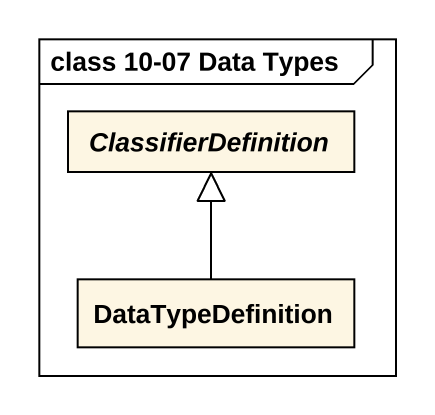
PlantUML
@startuml
mainframe class 10-07 Data Types
hide circle
hide empty members
abstract class ClassifierDefinition
class DataTypeDefinition
DataTypeDefinition -up-|> ClassifierDefinition
@enduml
